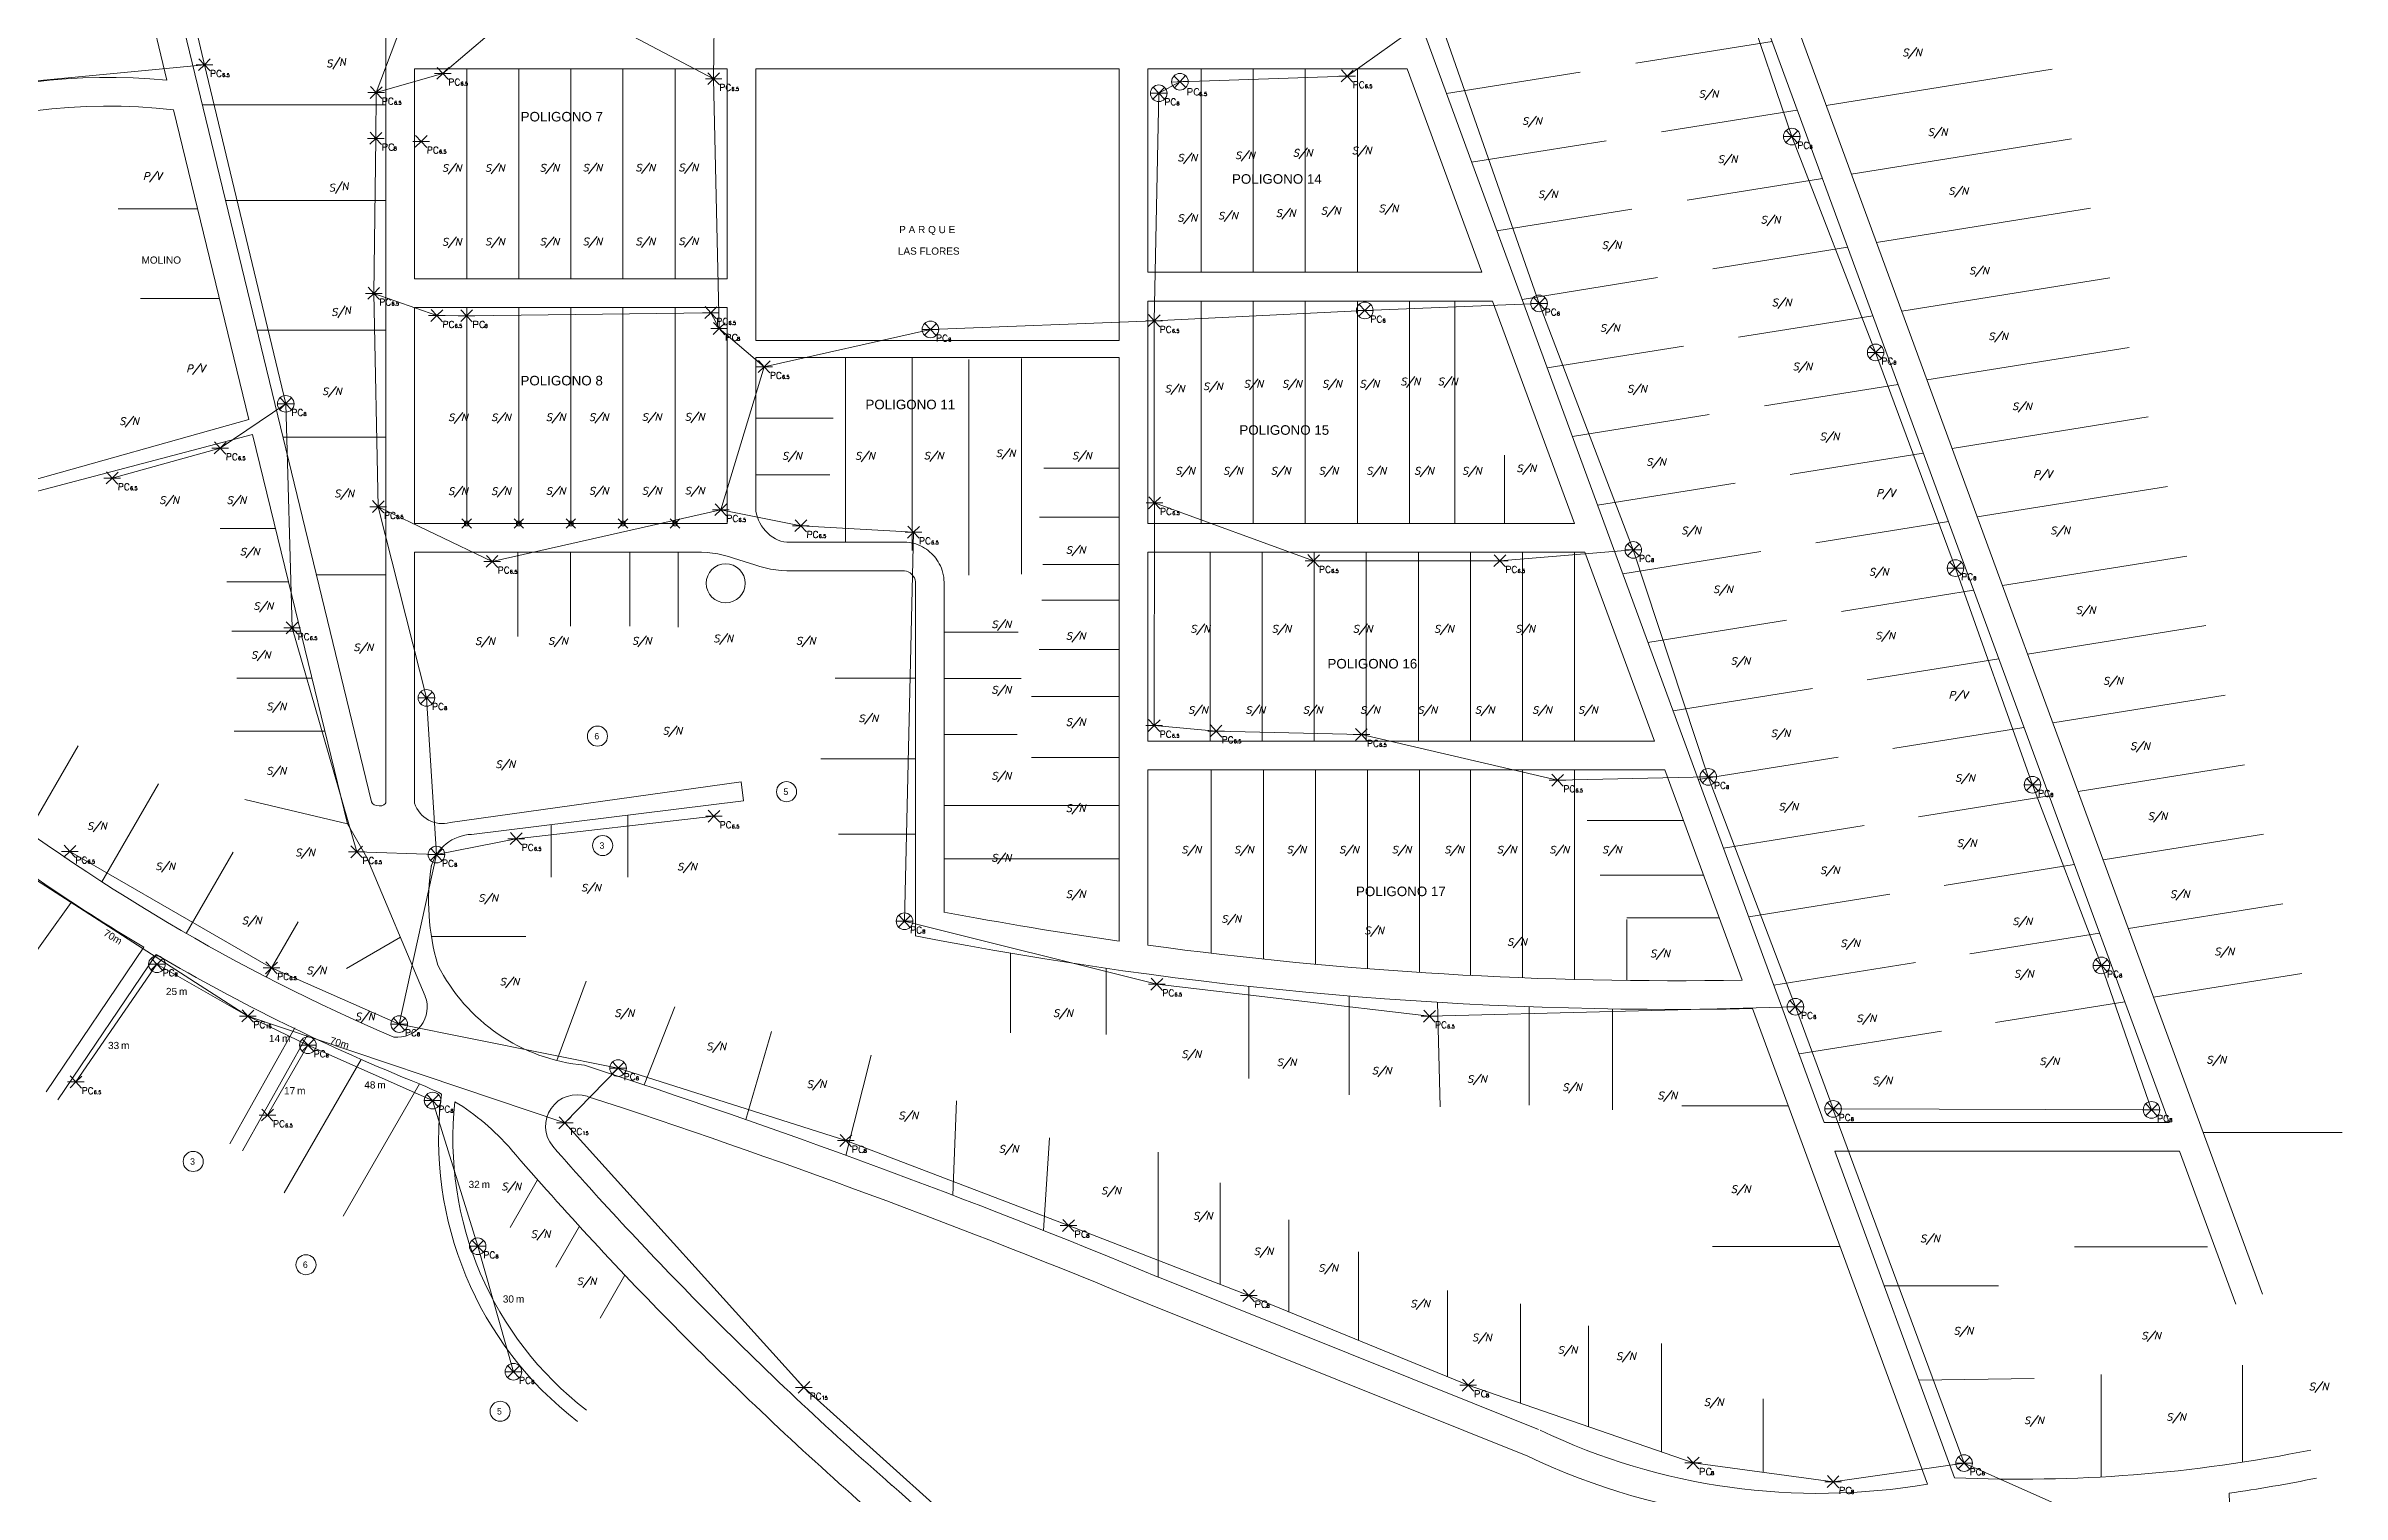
# Model space of a CAD drawing. Header units: metres. Extents: x 274894 to 280157, y 1481353 to 1490589.
# Drawn here: x 278322.7 to 278803.2, y 1489318.8 to 1489621.7 of the extents above; entities that cross this region are included whole.
import ezdxf
from ezdxf.enums import TextEntityAlignment as Align

# ---------------------------------------------------------------- set-up
doc = ezdxf.new("R2010")
doc.units = ezdxf.units.M
doc.header["$PDMODE"] = 35
doc.header["$PDSIZE"] = 1
for name, color, linetype, lineweight in [('_ADDRESSDIBUJO', 7, 'Continuous', 0), ('_HOUSECOUNT', 7, 'Continuous', 0), ('_LOTLINE', 4, 'Continuous', 0), ('_POLEPED', 7, 'Continuous', 0), ('_STRAND', 3, 'Continuous', 0), ('_STRANDDISTANCE', 3, 'Continuous', 0), ('_STREET', 5, 'Continuous', 0)]:
    doc.layers.add(name, color=color, linetype=linetype, lineweight=lineweight)
doc.styles.add('Address', font='ITALICS.shx', dxfattribs={"height": 1.5})
doc.styles.add('ROMANS', font='romans.shx', dxfattribs={"height": 0.2})
doc.styles.get("Standard").update_dxf_attribs({"font": 'arial.ttf'})
doc.styles.add('StrandDistance0', font='ENGINEERING.shx', dxfattribs={"height": 1.5})
doc.styles.add('Style-ENGINEERING', font='ENGINEERING.shx')

# ---------------------------------------------------------------- blocks, each defined once
blk = doc.blocks.new('PC6.5')
at = {"layer": '_POLEPED', "color": 1}
for p, q in [((-1.74, 0), (0, 0)), ((-1.24, -1.22), (0, 0)), ((-1.19, 1.27), (0, 0)), ((0, 0), (1.24, 1.22)), ((0, 0), (1.74, 0)), ((0, 0), (1.19, -1.27))]:
    blk.add_line(p, q, dxfattribs=at)
at = {"layer": '_POLEPED', "linetype": 'Continuous', "attachment_point": 7, "rotation": 359.6478, "line_spacing_factor": 0.72, "style": 'StrandDistance0'}
for s, insert, char_height in [('\\Fromans;PC', (1.18, -2.51), 1.3914), ('\\Fromans;6.5', (3.72, -2.51), 0.7317)]:
    blk.add_mtext(s, dxfattribs=dict(at, insert=insert, char_height=char_height))
blk = doc.blocks.new('PC8_N')
at = {"layer": '_POLEPED', "color": 1}
for p, q in [((-1.24, -1.22), (1.24, 1.22)), ((-1.19, 1.27), (1.19, -1.27)), ((-1.74, 0), (1.74, 0))]:
    blk.add_line(p, q, dxfattribs=at)
blk.add_circle((0, 0), 1.74, dxfattribs=at)
at = {"layer": '_POLEPED', "linetype": 'Continuous', "style": 'ROMANS'}
for s, height, p in [('PC', 1.391, (1.18, -2.51)), ('8', 0.732, (3.72, -2.51))]:
    blk.add_text(s, height=height, rotation=359.6478, dxfattribs=at).set_placement(p)
blk = doc.blocks.new('PC15_E')
at = {"layer": '_POLEPED', "color": 1}
for p, q in [((-1.74, 0), (0, 0)), ((-1.19, 1.27), (0, 0)), ((0, 0), (1.24, 1.22)), ((0, 0), (1.74, 0)), ((-1.24, -1.22), (0, 0)), ((0, 0), (1.19, -1.27))]:
    blk.add_line(p, q, dxfattribs=at)
at = {"layer": '_POLEPED', "linetype": 'Continuous', "style": 'ROMANS'}
for s, height, p in [('PC', 1.391, (1.18, -2.51)), ('15', 0.732, (3.72, -2.51))]:
    blk.add_text(s, height=height, rotation=359.6478, dxfattribs=at).set_placement(p)
blk = doc.blocks.new('*U33')
at = {"layer": '_POLEPED', "linetype": 'Continuous'}
blk.add_line((206328.6, 1519837.21), (206328.59, 1519835.82), dxfattribs=at)
at = {"layer": '_POLEPED', "linetype": 'Continuous', "flags": 128}
blk.add_lwpolyline([(206328.6, 1519837.21), (206329.19, 1519837.21), (206329.39, 1519837.14), (206329.46, 1519837.07), (206329.52, 1519836.94), (206329.52, 1519836.74), (206329.46, 1519836.61), (206329.39, 1519836.54), (206329.19, 1519836.48), (206328.59, 1519836.48)], dxfattribs=at)
blk = doc.blocks.new('PC8_E')
at = {"layer": '_POLEPED', "color": 1}
for p, q in [((-1.74, 0), (0, 0)), ((-1.24, -1.22), (0, 0)), ((-1.19, 1.27), (0, 0)), ((0, 0), (1.24, 1.22)), ((0, 0), (1.74, 0)), ((0, 0), (1.19, -1.27))]:
    blk.add_line(p, q, dxfattribs=at)
at = {"layer": '_POLEPED', "linetype": 'Continuous', "flags": 128}
for points in [[(3.77, -1.47), (3.71, -1.34), (3.57, -1.2), (3.44, -1.13), (3.18, -1.13), (3.04, -1.2), (2.91, -1.33), (2.84, -1.46), (2.78, -1.66), (2.77, -1.99), (2.84, -2.19), (2.9, -2.32), (3.04, -2.46), (3.17, -2.52), (3.43, -2.53), (3.57, -2.46), (3.7, -2.33), (3.77, -2.2)], [(4, -1.78), (3.9, -1.81), (3.86, -1.88), (3.86, -1.95), (3.9, -2.02), (3.97, -2.06), (4.11, -2.09), (4.21, -2.13), (4.28, -2.2), (4.31, -2.27), (4.31, -2.37), (4.28, -2.44), (4.24, -2.48), (4.14, -2.51), (4, -2.51), (3.89, -2.47), (3.86, -2.44), (3.82, -2.37), (3.83, -2.26), (3.86, -2.19), (3.93, -2.13), (4.04, -2.09), (4.18, -2.06), (4.25, -2.02), (4.28, -1.95), (4.28, -1.88), (4.25, -1.81), (4.14, -1.78), (4, -1.78)]]:
    blk.add_lwpolyline(points, dxfattribs=at)
at = {"layer": '_POLEPED', "linetype": 'Continuous'}
blk.add_blockref('*U33', (-206327.14, -1519838.33), dxfattribs=at)
blk = doc.blocks.new('PC6.5N')
at = {"layer": '_POLEPED', "color": 1, "linetype": 'Continuous', "lineweight": 0}
for p, q in [((-1.67, -0.09), (1.8, 0.11)), ((-1.2, 1.21), (1.32, -1.19)), ((1.24, 1.29), (-1.11, -1.28))]:
    blk.add_line(p, q, dxfattribs=at)
at = {"layer": '_POLEPED', "color": 254, "linetype": 'Continuous', "lineweight": 0}
blk.add_line((1.72, -1.45), (1.72, -2.84), dxfattribs=at)
at = {"layer": '_POLEPED', "color": 254, "linetype": 'Continuous', "lineweight": 0, "flags": 128}
for points in [[(1.72, -1.45), (2.32, -1.45), (2.52, -1.52), (2.58, -1.58), (2.65, -1.71), (2.65, -1.91), (2.58, -2.05), (2.52, -2.11), (2.32, -2.18), (1.72, -2.18)], [(4.04, -1.78), (3.97, -1.65), (3.84, -1.52), (3.71, -1.45), (3.45, -1.45), (3.31, -1.52), (3.18, -1.65), (3.11, -1.78), (3.05, -1.98), (3.05, -2.31), (3.11, -2.51), (3.18, -2.64), (3.31, -2.77), (3.45, -2.84), (3.71, -2.84), (3.84, -2.77), (3.97, -2.64), (4.04, -2.51)], [(4.59, -2.29), (4.55, -2.22), (4.45, -2.19), (4.38, -2.19), (4.28, -2.22), (4.21, -2.33), (4.17, -2.5), (4.17, -2.68), (4.21, -2.82), (4.28, -2.88), (4.38, -2.92), (4.41, -2.92), (4.52, -2.88), (4.59, -2.82), (4.62, -2.71), (4.62, -2.68), (4.59, -2.57), (4.52, -2.5), (4.41, -2.47), (4.38, -2.47), (4.28, -2.5), (4.21, -2.57), (4.17, -2.68)], [(4.9, -2.85), (4.87, -2.88), (4.9, -2.92), (4.94, -2.88), (4.9, -2.85)], [(5.6, -2.19), (5.25, -2.19), (5.21, -2.5), (5.25, -2.47), (5.35, -2.43), (5.46, -2.43), (5.56, -2.47), (5.63, -2.54), (5.67, -2.64), (5.67, -2.71), (5.63, -2.82), (5.56, -2.88), (5.46, -2.92), (5.35, -2.92), (5.25, -2.88), (5.21, -2.85), (5.18, -2.78)]]:
    blk.add_lwpolyline(points, dxfattribs=at)
at = {"layer": '_POLEPED', "color": 1, "linetype": 'Continuous', "lineweight": 0}
blk.add_circle((0.06, 0.01), 1.74, dxfattribs=at)
blk = doc.blocks.new('SN')
at = {"layer": '_ADDRESSDIBUJO', "color": 7, "linetype": 'Continuous', "lineweight": 0, "style": 'Address'}
blk.add_text('S/N', height=1.5, dxfattribs=at).set_placement((2, 0), align=Align.CENTER)
blk = doc.blocks.new('PV')
at = {"layer": '_ADDRESSDIBUJO', "color": 7, "linetype": 'Continuous', "lineweight": 0, "style": 'Address'}
blk.add_text('P/V', height=1.5, dxfattribs=at).set_placement((2.09, 0.23), align=Align.CENTER)
blk = doc.blocks.new('LONGITUD_RED')
at = {"layer": '_STRAND'}
blk.add_text('m', height=1.5, dxfattribs=at).set_placement((1.57, 0))
at = {"layer": '_STRAND', "flags": 4}
blk.add_attdef('?', text='', height=1.5, dxfattribs=at).set_placement((1.17, 0), align=Align.RIGHT)
blk = doc.blocks.new('HCRES_5')
at = {"layer": '_HOUSECOUNT', "color": 1, "linetype": 'Continuous', "lineweight": 0}
blk.add_circle((0.14, 0), 2.1, dxfattribs=at)
at = {"layer": '_HOUSECOUNT', "color": 7, "linetype": 'Continuous', "lineweight": 0, "style": 'Style-ENGINEERING'}
blk.add_text('5', height=1.35, dxfattribs=at).set_placement((0, 0), align=Align.MIDDLE_CENTER)
blk = doc.blocks.new('HCRES_6')
at = {"layer": '_HOUSECOUNT', "color": 1, "linetype": 'Continuous', "lineweight": 0}
blk.add_circle((0.14, 0), 2.1, dxfattribs=at)
at = {"layer": '_HOUSECOUNT', "color": 7, "linetype": 'Continuous', "lineweight": 0, "style": 'Style-ENGINEERING'}
blk.add_text('6', height=1.35, dxfattribs=at).set_placement((0, 0), align=Align.MIDDLE_CENTER)
blk = doc.blocks.new('HCRES_3')
at = {"layer": '_HOUSECOUNT', "color": 1, "linetype": 'Continuous', "lineweight": 0}
blk.add_circle((0.14, 0), 2.1, dxfattribs=at)
at = {"layer": '_HOUSECOUNT', "color": 7, "linetype": 'Continuous', "lineweight": 0, "style": 'Style-ENGINEERING'}
blk.add_text('3', height=1.35, dxfattribs=at).set_placement((0, 0), align=Align.MIDDLE_CENTER)

msp = doc.modelspace()

# ---------------------------------------------------------------- linework, layer by layer
at = {"layer": '_LOTLINE'}
for p, q in [((278353.32, 1489618.17), (278316.58, 1489770.72)), ((278393.88, 1489764.28), (278393.88, 1489463.36)), ((278348.02, 1489614.56), (278319.84, 1489731.54)), ((278766.99, 1489396.56), (278676.79, 1489642.09)), ((278786.57, 1489360.65), (278682.83, 1489643.06)), ((278694.84, 1489396.56), (278608.65, 1489631.19)), ((278655.42, 1489618.11), (278683.93, 1489622.68)), ((278390.86, 1489463.61), (278353.32, 1489618.17)), ((278399.88, 1489616.92), (278465.27, 1489616.92)), ((278399.88, 1489616.92), (278399.88, 1489573)), ((278410.78, 1489573), (278410.78, 1489616.92)), ((278421.68, 1489573), (278421.68, 1489616.92)), ((278432.57, 1489573), (278432.57, 1489616.92)), ((278443.47, 1489573), (278443.47, 1489616.92)), ((278454.37, 1489573), (278454.37, 1489616.92)), ((278465.27, 1489573), (278465.27, 1489616.92)), ((278471.27, 1489560.09), (278471.27, 1489616.92)), ((278471.27, 1489616.92), (278547.28, 1489616.92)), ((278547.28, 1489560.09), (278547.28, 1489616.92)), ((278553.28, 1489616.92), (278607.6, 1489616.92)), ((278553.28, 1489574.44), (278553.28, 1489616.92)), ((278564.46, 1489574.44), (278564.46, 1489616.92)), ((278575.35, 1489574.44), (278575.35, 1489616.92)), ((278586.25, 1489574.44), (278586.25, 1489616.92)), ((278597.15, 1489574.44), (278597.15, 1489616.92)), ((278623.22, 1489574.44), (278607.6, 1489616.92)), ((278615.78, 1489611.77), (278643.78, 1489616.25)), ((278695.23, 1489609.29), (278742.53, 1489616.86)), ((278365.2, 1489543.61), (278349.43, 1489608.37)), ((278393.88, 1489609.45), (278355.44, 1489609.45)), ((278660.8, 1489603.78), (278689.2, 1489608.33)), ((278621.05, 1489597.42), (278649.18, 1489601.92)), ((278700.5, 1489594.95), (278746.55, 1489602.32)), ((278666.18, 1489589.45), (278694.47, 1489593.98)), ((278354.47, 1489587.69), (278337.83, 1489587.69)), ((278393.88, 1489589.44), (278360.3, 1489589.44)), ((278626.33, 1489583.07), (278654.58, 1489587.6)), ((278705.78, 1489580.6), (278750.58, 1489587.77)), ((278671.55, 1489575.12), (278699.74, 1489579.63)), ((278399.88, 1489573), (278465.27, 1489573)), ((278553.28, 1489574.44), (278623.22, 1489574.44)), ((278631.6, 1489568.73), (278659.98, 1489573.27)), ((278711.05, 1489566.25), (278754.6, 1489573.22)), ((278359.04, 1489568.92), (278342.53, 1489568.92)), ((278399.88, 1489567), (278465.27, 1489567)), ((278399.88, 1489567), (278399.88, 1489521.84)), ((278410.78, 1489521.84), (278410.78, 1489567)), ((278421.68, 1489521.84), (278421.68, 1489567)), ((278432.57, 1489521.84), (278432.57, 1489567)), ((278443.47, 1489521.84), (278443.47, 1489567)), ((278454.37, 1489521.84), (278454.37, 1489567)), ((278465.27, 1489521.84), (278465.27, 1489567)), ((278553.28, 1489568.36), (278625.45, 1489568.36)), ((278553.28, 1489521.84), (278553.28, 1489568.36)), ((278564.46, 1489521.84), (278564.46, 1489568.36)), ((278575.35, 1489521.84), (278575.35, 1489568.36)), ((278586.25, 1489521.84), (278586.25, 1489568.36)), ((278597.15, 1489521.84), (278597.15, 1489568.36)), ((278608.04, 1489521.84), (278608.04, 1489568.36)), ((278617.51, 1489521.84), (278617.51, 1489568.36)), ((278642.56, 1489521.84), (278625.45, 1489568.36)), ((278393.88, 1489562.26), (278366.9, 1489562.26)), ((278676.93, 1489560.79), (278705.01, 1489565.29)), ((278471.27, 1489560.09), (278547.28, 1489560.09)), ((278636.87, 1489554.38), (278665.37, 1489558.94)), ((278716.32, 1489551.9), (278758.62, 1489558.67)), ((278471.27, 1489525.03), (278471.27, 1489556.54)), ((278471.27, 1489556.54), (278547.28, 1489556.54)), ((278490.05, 1489517.96), (278490.05, 1489556.54)), ((278503.96, 1489516.21), (278503.96, 1489556.54)), ((278515.84, 1489511.02), (278515.84, 1489556.18)), ((278526.84, 1489511.23), (278526.84, 1489556.39)), ((278547.28, 1489434.49), (278547.28, 1489556.54)), ((278682.31, 1489546.46), (278710.28, 1489550.94)), ((278365.2, 1489543.61), (278317.54, 1489530.22)), ((278471.27, 1489543.9), (278487.49, 1489543.9)), ((278642.14, 1489540.03), (278670.77, 1489544.62)), ((278721.59, 1489537.56), (278762.64, 1489544.13)), ((278317.54, 1489527.69), (278365.96, 1489540.49)), ((278373.48, 1489509.62), (278365.96, 1489540.49)), ((278393.88, 1489539.9), (278372.33, 1489539.9)), ((278547.28, 1489533.43), (278531.54, 1489533.43)), ((278627.92, 1489521.84), (278627.92, 1489536.12)), ((278687.69, 1489532.13), (278715.55, 1489536.59)), ((278471.27, 1489532.02), (278486.76, 1489532.02)), ((278647.41, 1489525.69), (278676.17, 1489530.29)), ((278726.86, 1489523.21), (278766.66, 1489529.58)), ((278370.75, 1489520.82), (278359.21, 1489520.82)), ((278399.88, 1489521.84), (278465.27, 1489521.84)), ((278547.28, 1489523.14), (278530.65, 1489523.14)), ((278553.28, 1489521.84), (278642.56, 1489521.84)), ((278693.06, 1489517.8), (278720.82, 1489522.24)), ((278399.88, 1489515.84), (278459.93, 1489515.84)), ((278399.88, 1489515.84), (278399.88, 1489463.36)), ((278400.67, 1489515.84), (278459.93, 1489515.84)), ((278421.48, 1489515.84), (278421.48, 1489498.21)), ((278432.47, 1489515.84), (278432.47, 1489500.37)), ((278444.9, 1489515.84), (278444.9, 1489500.37)), ((278454.99, 1489515.84), (278454.99, 1489500.19)), ((278477.73, 1489517.96), (278502.36, 1489517.96)), ((278553.28, 1489515.84), (278644.76, 1489515.84)), ((278553.28, 1489476.3), (278553.28, 1489515.84)), ((278566.33, 1489476.3), (278566.33, 1489515.84)), ((278577.22, 1489476.3), (278577.22, 1489515.84)), ((278588.12, 1489476.3), (278588.12, 1489515.84)), ((278599.02, 1489476.3), (278599.02, 1489515.84)), ((278609.91, 1489476.3), (278609.91, 1489515.84)), ((278609.91, 1489476.3), (278609.91, 1489515.84)), ((278620.81, 1489476.3), (278620.81, 1489515.84)), ((278631.71, 1489476.3), (278631.71, 1489515.84)), ((278642.6, 1489476.3), (278642.6, 1489515.84)), ((278659.3, 1489476.3), (278644.76, 1489515.84)), ((278652.68, 1489511.34), (278681.57, 1489515.96)), ((278732.13, 1489508.86), (278770.68, 1489515.03)), ((278373.48, 1489509.62), (278360.6, 1489509.62)), ((278385.8, 1489459.04), (278373.48, 1489509.62)), ((278393.88, 1489511.14), (278379.32, 1489511.14)), ((278477.73, 1489511.96), (278502.36, 1489511.96)), ((278504.65, 1489435.63), (278504.65, 1489509.64)), ((278510.65, 1489440.58), (278510.65, 1489509.64)), ((278547.28, 1489513.3), (278531.32, 1489513.3)), ((278547.28, 1489505.82), (278531.1, 1489505.82)), ((278698.44, 1489503.47), (278726.09, 1489507.9)), ((278657.95, 1489496.99), (278686.97, 1489501.63)), ((278737.4, 1489494.51), (278774.7, 1489500.49)), ((278375.98, 1489499.34), (278361.63, 1489499.34)), ((278510.65, 1489499.11), (278526.15, 1489499.11)), ((278547.28, 1489495.51), (278530.56, 1489495.51)), ((278703.82, 1489489.14), (278731.36, 1489493.55)), ((278378.38, 1489489.49), (278362.68, 1489489.49)), ((278504.65, 1489489.5), (278487.84, 1489489.5)), ((278510.65, 1489489.46), (278526.78, 1489489.46)), ((278547.28, 1489485.69), (278528.97, 1489485.69)), ((278663.22, 1489482.64), (278692.37, 1489487.31)), ((278742.67, 1489480.17), (278778.73, 1489485.94)), ((278381.08, 1489478.43), (278362.1, 1489478.43)), ((278510.65, 1489477.72), (278525.94, 1489477.72)), ((278553.28, 1489476.3), (278659.3, 1489476.3)), ((278709.19, 1489474.81), (278736.63, 1489479.2)), ((278319.09, 1489457.33), (278329.48, 1489475.34)), ((278504.65, 1489472.64), (278484.91, 1489472.64)), ((278528.97, 1489472.9), (278547.28, 1489472.9)), ((278668.49, 1489468.3), (278697.76, 1489472.98)), ((278747.94, 1489465.82), (278782.75, 1489471.39)), ((278334.44, 1489446.89), (278346.28, 1489467.4)), ((278468.23, 1489467.8), (278407.31, 1489459.28)), ((278468.71, 1489463.83), (278468.23, 1489467.8)), ((278553.28, 1489470.3), (278661.5, 1489470.3)), ((278553.28, 1489433.65), (278553.28, 1489470.3)), ((278566.57, 1489431.96), (278566.57, 1489470.3)), ((278577.47, 1489430.73), (278577.47, 1489470.3)), ((278588.37, 1489429.66), (278588.37, 1489470.3)), ((278599.26, 1489428.73), (278599.26, 1489470.3)), ((278610.16, 1489427.94), (278610.16, 1489470.3)), ((278620.81, 1489427.32), (278620.81, 1489470.3)), ((278631.71, 1489426.83), (278631.71, 1489470.3)), ((278642.6, 1489426.48), (278642.6, 1489470.3)), ((278677.67, 1489426.33), (278661.5, 1489470.3)), ((278385.8, 1489459.04), (278364.36, 1489464.13)), ((278411.81, 1489456.83), (278468.71, 1489463.83)), ((278547.28, 1489462.83), (278510.65, 1489462.83)), ((278714.57, 1489460.48), (278741.9, 1489464.85)), ((278389.86, 1489452), (278385.8, 1489459.04)), ((278407.31, 1489459.28), (278407.31, 1489459.28)), ((278428.44, 1489458.87), (278428.44, 1489447.84)), ((278444.48, 1489460.85), (278444.48, 1489447.84)), ((278504.65, 1489456.89), (278488.59, 1489456.89)), ((278665.4, 1489459.72), (278645.22, 1489459.72)), ((278673.76, 1489453.95), (278703.16, 1489458.65)), ((278753.21, 1489451.47), (278786.77, 1489456.84)), ((278352.08, 1489436.12), (278361.89, 1489453.12)), ((278402.08, 1489422.95), (278389.86, 1489452)), ((278547.28, 1489451.71), (278510.65, 1489451.71)), ((278669.59, 1489448.32), (278647.92, 1489448.32)), ((278719.95, 1489446.15), (278747.17, 1489450.51)), ((278327.99, 1489442.57), (278311.29, 1489419.28)), ((278679.03, 1489439.6), (278708.56, 1489444.33)), ((278758.48, 1489437.13), (278790.79, 1489442.3)), ((278368.83, 1489426.98), (278375.48, 1489438.5)), ((278672.86, 1489439.4), (278653.5, 1489439.4)), ((278653.5, 1489426.27), (278653.5, 1489439.03)), ((278343.22, 1489433.2), (278322.77, 1489402.98)), ((278396.89, 1489435.3), (278385.6, 1489428.78)), ((278403.38, 1489435.43), (278423.13, 1489435.43)), ((278725.32, 1489431.82), (278752.44, 1489436.16)), ((278345.8, 1489431.67), (278325.25, 1489401.3)), ((278524.59, 1489431.97), (278524.59, 1489415.3)), ((278544.61, 1489428.81), (278544.61, 1489414.99)), ((278684.3, 1489425.25), (278713.96, 1489430)), ((278763.75, 1489422.78), (278794.81, 1489427.75)), ((278429.64, 1489409.51), (278435.76, 1489426.11)), ((278574.45, 1489425.02), (278574.45, 1489405.75)), ((278595.43, 1489423.02), (278595.43, 1489402.33)), ((278447.94, 1489404.41), (278454.33, 1489420.76)), ((278613.89, 1489421.7), (278614.46, 1489399.85)), ((278633.13, 1489420.77), (278633.13, 1489400.16)), ((278650.53, 1489420.31), (278650.53, 1489399.18)), ((278716.42, 1489320.93), (278679.86, 1489420.37)), ((278730.7, 1489417.49), (278757.71, 1489421.81)), ((278374.81, 1489416.37), (278361.24, 1489392.11)), ((278377.43, 1489414.9), (278363.86, 1489390.65)), ((278469.18, 1489397.16), (278474.52, 1489415.57)), ((278689.57, 1489410.91), (278719.36, 1489415.67)), ((278388.71, 1489409.75), (278372.61, 1489381.86)), ((278490.14, 1489389.68), (278495.44, 1489410.63)), ((278400.92, 1489404.62), (278384.95, 1489376.95)), ((278512.5, 1489381.34), (278513.27, 1489401.06)), ((278687.34, 1489400.03), (278665.05, 1489400.03)), ((278694.84, 1489396.56), (278766.99, 1489396.56)), ((278774.14, 1489394.49), (278803.2, 1489394.49)), ((278531.46, 1489373.96), (278532.75, 1489393.32)), ((278555.47, 1489364.22), (278555.47, 1489390.38)), ((278697.05, 1489390.56), (278769.19, 1489390.56)), ((278722.13, 1489322.26), (278697.05, 1489390.56)), ((278780.94, 1489358.58), (278769.19, 1489390.56)), ((278425.62, 1489384.57), (278419.85, 1489374.59)), ((278568.44, 1489362.67), (278568.44, 1489383.95)), ((278434.37, 1489374.84), (278429.45, 1489366.33)), ((278582.83, 1489356.91), (278582.83, 1489376.21)), ((278698.14, 1489370.65), (278671.47, 1489370.65)), ((278775.07, 1489370.52), (278747.2, 1489370.52)), ((278597.37, 1489350.97), (278597.37, 1489369.53)), ((278443.89, 1489364.63), (278438.7, 1489355.64)), ((278555.4, 1489364.25), (278635.06, 1489332.34)), ((278616, 1489343.37), (278616, 1489361.44)), ((278707.4, 1489362.38), (278731.32, 1489362.38)), ((278553.17, 1489358.68), (278632.83, 1489326.77)), ((278631.3, 1489337.81), (278631.3, 1489358.6)), ((278645.54, 1489332.9), (278645.54, 1489354.06)), ((278660.82, 1489327.63), (278660.82, 1489350.34)), ((278714.65, 1489342.63), (278738.8, 1489342.98)), ((278752.79, 1489322.41), (278752.79, 1489343.87)), ((278782.36, 1489325.5), (278782.36, 1489345.77)), ((278682.04, 1489323.39), (278682.04, 1489338.76)), ((278781.76, 1489256.13), (278779.55, 1489319.02))]:
    msp.add_line(p, q, dxfattribs=at)
msp.add_circle((278464.97, 1489509.34), 4.09, dxfattribs=at)
for centre, radius, start, end in [((278335.67, 1489488.64), 126.52, 84.4004, 134.9487), ((278335.67, 1489488.64), 120.52, 83.4454, 138.5004), ((278554.46, 1489787.11), 405.16, 231.8713, 246.9047), ((278554.46, 1489787.11), 412.16, 231.8713, 239.1685), ((278405.72, 1489465.19), 6.12, 197.442, 285.0235), ((278412.15, 1489447.71), 9.12, 92.1282, 164.5199), ((278449.41, 1489442.78), 46.61, 170.6369, 196.5727), ((278663.43, 1490245.55), 819.34, 259.25298, 261.85031), ((278663.43, 1490245.55), 825.34, 258.90788, 271.14051), ((278663.43, 1490245.55), 819.34, 262.27395, 270.9956), ((278554.46, 1489787.11), 412.16, 239.5849, 248.1287), ((278438.97, 1489446.67), 38.3, 206.6488, 264.6543), ((278396.26, 1489420.64), 6.26, 263.3332, 21.5987), ((277942.81, 1487888.9), 1597.47, 67.44807, 72.03963), ((278382.42, 1489358.53), 49.66, 62.3226, 68.1287), ((278479.43, 1489393.1), 74.54, 172.7495, 232.4322), ((278479.43, 1489393.1), 71.54, 173.7387, 232.4322), ((278382.42, 1489358.53), 49.66, 40.8529, 58.5677), ((278433.89, 1489395.76), 6.61, 71.6013, 219.1741), ((277942.81, 1487888.9), 1591.47, 67.44807, 71.94773), ((279001.18, 1489893.62), 768.38, 220.85294, 224.72423), ((279001.18, 1489893.62), 761.38, 221.2529, 224.72423), ((279001.18, 1489893.62), 761.38, 224.72423, 228.80966), ((279001.18, 1489893.62), 768.38, 224.72423, 228.80966), ((278693.62, 1489453.9), 134.92, 244.4464, 279.7326), ((278693.62, 1489453.9), 140.92, 244.4464, 282.2516), ((278735.97, 1489626.9), 304.95, 267.399, 281.4743), ((278735.97, 1489626.9), 310.95, 278.0568, 281.4743), ((277868.54, 1488599.38), 958.49, 45.20012, 48.80966)]:
    msp.add_arc(centre, radius, start, end, dxfattribs=at)
for points in [[(278471.27, 1489525.03), (278471.27, 1489521.83), (278474.54, 1489517.96), (278477.73, 1489517.96)], [(278459.93, 1489515.84), (278466, 1489515.84), (278471.66, 1489511.96), (278477.73, 1489511.96)], [(278504.65, 1489509.64), (278504.65, 1489510.73), (278503.44, 1489511.96), (278502.36, 1489511.96)], [(278390.86, 1489463.61), (278391.1, 1489462.63), (278393.88, 1489462.34), (278393.88, 1489463.72)]]:
    msp.add_open_spline(points, degree=3, dxfattribs=at)
msp.add_open_spline([(278510.65, 1489509.64), (278510.65, 1489510.09), (278510.61, 1489510.52), (278510.41, 1489511.7), (278510.17, 1489512.38), (278509.61, 1489513.58), (278509.28, 1489514.11), (278508.54, 1489515.06), (278508.14, 1489515.49), (278507.24, 1489516.28), (278506.74, 1489516.64), (278505.6, 1489517.27), (278504.95, 1489517.54), (278503.65, 1489517.87), (278503.03, 1489517.96), (278502.36, 1489517.96)], degree=3, knots=[0, 0, 0, 0, 0.264805, 0.264805, 0.785382, 0.785382, 1.305959, 1.305959, 1.826536, 1.826536, 2.347113, 2.347113, 2.867691, 2.867691, 3.25555, 3.25555, 3.25555, 3.25555], dxfattribs=at)
for p in [(278410.78, 1489521.84), (278421.68, 1489521.84), (278432.57, 1489521.84), (278443.47, 1489521.84), (278454.37, 1489521.84)]:
    msp.add_point(p, dxfattribs=at)
at = {"layer": '_STRAND'}
for p, q in [((278462.45, 1489614.87), (278463.04, 1489665.25)), ((278355.88, 1489617.79), (278347.93, 1489652.28)), ((278688.05, 1489602.77), (278672.18, 1489649.69)), ((278391.83, 1489611.98), (278401.88, 1489638.7)), ((278442.97, 1489625.09), (278462.45, 1489614.87)), ((278595, 1489615.44), (278613.87, 1489628.77)), ((278635.17, 1489567.88), (278613.87, 1489628.77)), ((278405.76, 1489615.99), (278415.97, 1489624.61)), ((278296.11, 1489612.13), (278355.88, 1489617.79)), ((278372.9, 1489546.88), (278355.88, 1489617.79)), ((278391.83, 1489611.98), (278405.76, 1489615.99)), ((278560.02, 1489614.26), (278595, 1489615.44)), ((278391.74, 1489602.41), (278391.83, 1489611.98)), ((278463.6, 1489562.6), (278462.45, 1489614.87)), ((278554.62, 1489564.27), (278555.58, 1489611.84)), ((278555.58, 1489611.84), (278560.02, 1489614.26)), ((278391.31, 1489569.98), (278391.74, 1489602.41)), ((278705.6, 1489557.62), (278688.05, 1489602.77)), ((278392.27, 1489525.36), (278391.31, 1489569.98)), ((278391.31, 1489569.98), (278404.53, 1489565.32)), ((278635.17, 1489567.88), (278598.7, 1489566.41)), ((278654.89, 1489516.32), (278635.17, 1489567.88)), ((278404.53, 1489565.32), (278410.78, 1489565.26)), ((278410.78, 1489565.26), (278461.84, 1489565.94)), ((278461.84, 1489565.94), (278463.6, 1489562.6)), ((278473.03, 1489554.64), (278463.6, 1489562.6)), ((278473.03, 1489554.64), (278507.81, 1489562.44)), ((278507.81, 1489562.44), (278554.62, 1489564.27)), ((278598.7, 1489566.41), (278554.62, 1489564.27)), ((278554.62, 1489564.27), (278554.62, 1489526.24)), ((278722.31, 1489512.51), (278705.6, 1489557.62)), ((278463.94, 1489524.72), (278473.03, 1489554.64)), ((278372.9, 1489546.88), (278359.19, 1489537.63)), ((278374.22, 1489500), (278372.9, 1489546.88)), ((278359.19, 1489537.63), (278336.59, 1489531.35)), ((278416.08, 1489513.9), (278392.27, 1489525.36)), ((278392.27, 1489525.36), (278402.34, 1489485.37)), ((278416.08, 1489513.9), (278463.94, 1489524.72)), ((278463.94, 1489524.72), (278480.7, 1489521.36)), ((278554.62, 1489479.58), (278554.69, 1489526.16)), ((278554.69, 1489526.16), (278587.95, 1489514.06)), ((278480.7, 1489521.36), (278504.25, 1489520.02)), ((278504.25, 1489520.02), (278502.4, 1489438.64)), ((278626.95, 1489514.05), (278654.89, 1489516.32)), ((278670.58, 1489468.85), (278654.89, 1489516.32)), ((278587.95, 1489514.06), (278626.95, 1489514.05)), ((278738.42, 1489467.21), (278722.31, 1489512.51)), ((278387.75, 1489453.16), (278374.22, 1489500)), ((278402.34, 1489485.37), (278404.44, 1489452.59)), ((278567.57, 1489478.44), (278554.62, 1489479.58)), ((278597.98, 1489477.68), (278567.57, 1489478.44)), ((278639.05, 1489468.15), (278597.98, 1489477.68)), ((278670.58, 1489468.85), (278639.05, 1489468.15)), ((278688.82, 1489420.78), (278670.58, 1489468.85)), ((278752.84, 1489429.4), (278738.42, 1489467.21)), ((278305.98, 1489456.71), (278364.96, 1489418.82)), ((278421.12, 1489455.91), (278462.52, 1489460.62)), ((278327.71, 1489453.26), (278369.31, 1489429.24)), ((278404.44, 1489452.59), (278387.75, 1489453.16)), ((278396.66, 1489417.14), (278404.44, 1489452.59)), ((278404.44, 1489452.59), (278421.12, 1489455.91)), ((278502.4, 1489438.64), (278555.17, 1489425.47)), ((278329.01, 1489405.03), (278345.96, 1489429.66)), ((278345.96, 1489429.66), (278364.96, 1489418.82)), ((278369.93, 1489428.89), (278396.66, 1489417.14)), ((278763.32, 1489399.2), (278752.84, 1489429.4)), ((278555.17, 1489425.47), (278612.23, 1489418.79)), ((278364.96, 1489418.82), (278431.3, 1489396.48)), ((278377.56, 1489412.72), (278364.96, 1489418.82)), ((278612.23, 1489418.79), (278688.82, 1489420.78)), ((278688.82, 1489420.78), (278696.68, 1489399.41)), ((278396.66, 1489417.14), (278442.45, 1489407.95)), ((278369.08, 1489398.09), (278377.56, 1489412.73)), ((278377.56, 1489412.72), (278403.64, 1489401.15)), ((278431.3, 1489396.48), (278442.45, 1489407.95)), ((278442.45, 1489407.95), (278490.09, 1489392.77)), ((278403.64, 1489401.15), (278413.07, 1489370.67)), ((278724.1, 1489325.32), (278696.66, 1489399.43)), ((278696.68, 1489399.41), (278763.32, 1489399.2)), ((278431.3, 1489396.48), (278481.34, 1489341.13)), ((278490.09, 1489392.77), (278536.7, 1489375)), ((278536.7, 1489375), (278574.41, 1489360.35)), ((278413.07, 1489370.67), (278420.56, 1489344.42)), ((278574.41, 1489360.35), (278620.34, 1489341.6)), ((278620.34, 1489341.6), (278667.4, 1489325.35)), ((278481.34, 1489341.13), (278533.4, 1489294.33)), ((278667.4, 1489325.35), (278696.68, 1489321.43)), ((278696.68, 1489321.43), (278724.1, 1489325.32)), ((278724.1, 1489325.32), (278749.39, 1489314.1))]:
    msp.add_line(p, q, dxfattribs=at)

# ---------------------------------------------------------------- block references
at = {"layer": '_ADDRESSDIBUJO'}
for p in [(278342.9, 1489593.5), (278351.95, 1489553.27)]:
    msp.add_blockref('PV', p, dxfattribs=at)
at = {"layer": '_HOUSECOUNT'}
for name, p in [('HCRES_6', (278437.99, 1489477.37)), ('HCRES_5', (278477.56, 1489465.75)), ('HCRES_3', (278439.08, 1489454.49))]:
    msp.add_blockref(name, p, dxfattribs=at)
at = {"layer": '_LOTLINE'}
for name, p in [('SN', (278380.54, 1489548.74)), ('PC6.5', (278336.59, 1489531.35)), ('SN', (278383.12, 1489527.36)), ('SN', (278387.12, 1489495.18)), ('SN', (278492.79, 1489480.36)), ('SN', (278451.8, 1489477.72)), ('SN', (278416.82, 1489470.74)), ('PC6.5', (278387.75, 1489453.16)), ('PC8_N', (278404.44, 1489452.59)), ('SN', (278454.86, 1489449.31)), ('SN', (278413.25, 1489442.75)), ('SN', (278434.75, 1489444.94)), ('SN', (278417.7, 1489425.25)), ('SN', (278441.74, 1489418.69)), ('SN', (278533.52, 1489418.69)), ('SN', (278460.96, 1489411.71)), ('SN', (278481.94, 1489403.82)), ('SN', (278501.17, 1489397.26)), ('SN', (278522.15, 1489390.28)), ('SN', (278418.07, 1489382.42)), ('SN', (278543.56, 1489381.54)), ('SN', (278562.78, 1489376.29)), ('SN', (278424.2, 1489372.45)), ('SN', (278575.48, 1489368.85)), ('SN', (278589.02, 1489365.36)), ('SN', (278433.82, 1489362.57)), ('SN', (278608.25, 1489357.92)), ('SN', (278621.17, 1489350.84)), ('SN', (278639.1, 1489348.21)), ('SN', (278651.34, 1489346.92)), ('SN', (278669.69, 1489337.3))]:
    msp.add_blockref(name, p, dxfattribs=at)
at = {"layer": '_POLEPED'}
for name, p in [('PC6.5', (278462.45, 1489614.87)), ('PC6.5', (278595, 1489615.44)), ('PC6.5', (278391.83, 1489611.98)), ('PC8_N', (278555.58, 1489611.84)), ('PC6.5', (278391.31, 1489569.98)), ('PC6.5', (278461.84, 1489565.94)), ('PC8_N', (278598.7, 1489566.41)), ('PC8_N', (278635.17, 1489567.88)), ('PC6.5', (278554.62, 1489564.27)), ('PC6.5', (278473.03, 1489554.64)), ('PC8_N', (278372.9, 1489546.88)), ('PC6.5', (278359.19, 1489537.63)), ('PC6.5', (278392.27, 1489525.36)), ('PC6.5', (278463.94, 1489524.72)), ('PC6.5', (278554.69, 1489526.16)), ('PC6.5', (278480.7, 1489521.36)), ('PC6.5', (278504.25, 1489520.02)), ('PC6.5', (278416.08, 1489513.9)), ('PC6.5', (278587.95, 1489514.06)), ('PC6.5', (278626.95, 1489514.05)), ('PC8_N', (278654.89, 1489516.32)), ('PC6.5', (278374.22, 1489500)), ('PC8_N', (278402.34, 1489485.37)), ('PC6.5', (278554.62, 1489479.58)), ('PC6.5', (278567.57, 1489478.44)), ('PC6.5', (278597.98, 1489477.68)), ('PC6.5', (278639.05, 1489468.15)), ('PC8_N', (278670.58, 1489468.85)), ('PC6.5', (278462.52, 1489460.62)), ('PC6.5', (278421.12, 1489455.91)), ('PC6.5', (278327.71, 1489453.26)), ('PC8_N', (278502.39, 1489438.64)), ('PC8_N', (278345.95, 1489429.66)), ('PC6.5', (278369.93, 1489428.89)), ('PC6.5', (278555.17, 1489425.47)), ('PC15_E', (278364.96, 1489418.82)), ('PC8_N', (278396.66, 1489417.14)), ('PC6.5', (278612.23, 1489418.79)), ('PC8_N', (278688.82, 1489420.78)), ('PC8_N', (278377.56, 1489412.72)), ('PC6.5', (278329.01, 1489405.03)), ('PC6.5', (278369.08, 1489398.09)), ('PC8_N', (278403.64, 1489401.15)), ('PC15_E', (278431.3, 1489396.48)), ('PC8_E', (278490.09, 1489392.77)), ('PC8_E', (278536.7, 1489375)), ('PC8_N', (278413.07, 1489370.67)), ('PC8_E', (278574.41, 1489360.35)), ('PC8_N', (278420.56, 1489344.42)), ('PC15_E', (278481.34, 1489341.13)), ('PC8_E', (278620.34, 1489341.6)), ('PC8_N', (278724.09, 1489325.32)), ('PC8_E', (278667.4, 1489325.35)), ('PC8_E', (278696.68, 1489321.43))]:
    msp.add_blockref(name, p, dxfattribs=at)
at = {"layer": '_STRAND'}
for name, p in [('SN', (278711.21, 1489619.6)), ('PC6.5', (278355.88, 1489617.79)), ('PC6.5', (278405.76, 1489615.99)), ('PC6.5N', (278559.96, 1489614.25)), ('SN', (278668.6, 1489610.94)), ('SN', (278631.65, 1489605.28)), ('PC8_E', (278391.74, 1489602.41)), ('PC6.5', (278401.25, 1489601.76)), ('PC8_N', (278688.05, 1489602.77)), ('SN', (278716.53, 1489602.95)), ('SN', (278672.59, 1489597.29)), ('SN', (278634.98, 1489589.96)), ('SN', (278720.86, 1489590.63)), ('SN', (278681.58, 1489584.63)), ('SN', (278648.3, 1489579.3)), ('SN', (278725.19, 1489573.98)), ('SN', (278683.91, 1489567.32)), ('PC6.5', (278404.53, 1489565.32)), ('PC8_E', (278410.75, 1489565.29)), ('PC8_E', (278463.6, 1489562.6)), ('PC8_N', (278507.81, 1489562.44)), ('SN', (278647.96, 1489561.99)), ('PC8_N', (278705.6, 1489557.62)), ('SN', (278729.21, 1489560.26)), ('SN', (278688.26, 1489553.94)), ('SN', (278653.64, 1489549.27)), ('SN', (278338.11, 1489542.5)), ('SN', (278734.2, 1489545.61)), ('SN', (278693.92, 1489539.28)), ('SN', (278657.64, 1489533.95)), ('PV', (278705.6, 1489527.22)), ('PV', (278738.45, 1489531.18)), ('SN', (278346.5, 1489525.99)), ('SN', (278360.57, 1489525.99)), ('SN', (278664.96, 1489519.63)), ('SN', (278742.19, 1489519.63)), ('SN', (278363.35, 1489515.19)), ('PC8_N', (278722.31, 1489512.51)), ('SN', (278704.24, 1489510.97)), ('SN', (278366.18, 1489503.83)), ('SN', (278671.62, 1489507.31)), ('SN', (278747.51, 1489502.98)), ('SN', (278365.67, 1489493.6)), ('SN', (278705.57, 1489497.65)), ('SN', (278675.28, 1489492.32)), ('PV', (278720.76, 1489485)), ('SN', (278753.23, 1489488.19)), ('SN', (278368.9, 1489482.83)), ('SN', (278683.66, 1489477.2)), ('SN', (278758.89, 1489474.54)), ('SN', (278368.9, 1489469.37)), ('SN', (278722.27, 1489467.87)), ('PC8_N', (278738.42, 1489467.21)), ('SN', (278685.32, 1489461.88)), ('SN', (278762.55, 1489459.88)), ('SN', (278331.37, 1489457.82)), ('SN', (278374.94, 1489452.27)), ('SN', (278722.61, 1489454.22)), ('SN', (278345.67, 1489449.4)), ('SN', (278693.98, 1489448.56)), ('SN', (278767.21, 1489443.56)), ('SN', (278363.76, 1489438.04)), ('SN', (278734.26, 1489437.9)), ('SN', (278698.23, 1489433.27)), ('SN', (278776.53, 1489431.57)), ('SN', (278377.3, 1489427.59)), ('SN', (278734.59, 1489426.91)), ('PC8_N', (278752.84, 1489429.4)), ('SN', (278387.45, 1489417.97)), ('SN', (278701.63, 1489417.58)), ('PC8_N', (278442.45, 1489407.95)), ('SN', (278739.91, 1489408.59)), ('SN', (278774.87, 1489408.93)), ('SN', (278704.96, 1489404.6)), ('PC8_N', (278696.68, 1489399.41)), ('PC8_N', (278763.32, 1489399.2)), ('HCRES_3', (278353.41, 1489388.4)), ('SN', (278675.34, 1489381.86)), ('SN', (278714.95, 1489371.54)), ('HCRES_6', (278377, 1489366.81)), ('SN', (278721.94, 1489352.22)), ('SN', (278761.22, 1489351.22)), ('SN', (278796.28, 1489340.57)), ('HCRES_5', (278417.63, 1489336.15)), ('SN', (278736.7, 1489333.5)), ('SN', (278766.46, 1489334.2))]:
    msp.add_blockref(name, p, dxfattribs=at)
ref = msp.add_blockref('LONGITUD_RED', (278349, 1489423.21), dxfattribs=at)
ref.add_attrib('?', '25', dxfattribs={"height": 1.5}).set_placement((278350.17, 1489423.21), align=Align.RIGHT)
ref = msp.add_blockref('LONGITUD_RED', (278336.88, 1489411.92), dxfattribs=at)
ref.add_attrib('?', '33', dxfattribs={"height": 1.5}).set_placement((278338.05, 1489411.92), align=Align.RIGHT)
ref = msp.add_blockref('LONGITUD_RED', (278370.56, 1489413.39), dxfattribs=at)
ref.add_attrib('?', '14', dxfattribs={"height": 1.5}).set_placement((278371.73, 1489413.39), align=Align.RIGHT)
ref = msp.add_blockref('LONGITUD_RED', (278373.72, 1489402.45), dxfattribs=at)
ref.add_attrib('?', '17', dxfattribs={"height": 1.5}).set_placement((278374.88, 1489402.45), align=Align.RIGHT)
ref = msp.add_blockref('LONGITUD_RED', (278390.5, 1489403.67), dxfattribs=at)
ref.add_attrib('?', '48', dxfattribs={"height": 1.5}).set_placement((278391.67, 1489403.67), align=Align.RIGHT)
ref = msp.add_blockref('LONGITUD_RED', (278412.33, 1489382.85), dxfattribs=at)
ref.add_attrib('?', '32', dxfattribs={"height": 1.5}).set_placement((278413.5, 1489382.85), align=Align.RIGHT)
ref = msp.add_blockref('LONGITUD_RED', (278419.5, 1489358.89), dxfattribs=at)
ref.add_attrib('?', '30', dxfattribs={"height": 1.5}).set_placement((278420.66, 1489358.89), align=Align.RIGHT)

# ---------------------------------------------------------------- texts
at = {"layer": '_ADDRESSDIBUJO', "color": 7, "linetype": 'Continuous', "lineweight": 0, "style": 'Address'}
for p in [(278383.49, 1489617.47), (278384.01, 1489591.47), (278384.53, 1489565.48)]:
    msp.add_text('S/N', height=1.5, rotation=6.2574, dxfattribs=at).set_placement(p, align=Align.CENTER)
for p in [(278598.03, 1489599.11), (278407.64, 1489595.44), (278416.64, 1489595.46), (278428.07, 1489595.49), (278437.07, 1489595.51), (278448.13, 1489595.53), (278457.13, 1489595.55), (278561.55, 1489597.61), (278573.6, 1489598.11), (278585.69, 1489598.61), (278561.55, 1489585), (278570.04, 1489585.5), (278582.13, 1489586), (278591.55, 1489586.5), (278603.64, 1489587), (278407.64, 1489580), (278416.64, 1489580.03), (278428.07, 1489580.05), (278437.07, 1489580.07), (278448.13, 1489580.09), (278457.13, 1489580.12), (278608.19, 1489550.8), (278616.02, 1489550.8), (278558.88, 1489549.3), (278566.89, 1489549.8), (278575.38, 1489550.3), (278583.44, 1489550.3), (278591.81, 1489550.3), (278599.64, 1489550.3), (278408.94, 1489543.29), (278417.94, 1489543.31), (278429.38, 1489543.33), (278438.38, 1489543.35), (278449.44, 1489543.38), (278458.44, 1489543.4), (278478.81, 1489535.24), (278494.08, 1489535.26), (278508.46, 1489535.28), (278523.51, 1489535.78), (278539.48, 1489535.3), (278561.08, 1489532.11), (278571.08, 1489532.11), (278581.08, 1489532.11), (278591.08, 1489532.11), (278601.08, 1489532.11), (278611.08, 1489532.11), (278621.08, 1489532.11), (278632.49, 1489532.63), (278408.94, 1489527.85), (278417.94, 1489527.87), (278429.38, 1489527.89), (278438.38, 1489527.92), (278449.44, 1489527.94), (278458.44, 1489527.96), (278538.19, 1489515.56), (278522.62, 1489499.99), (278564.24, 1489499.06), (278581.24, 1489499.06), (278598.24, 1489499.06), (278615.24, 1489499.06), (278632.24, 1489499.06), (278414.58, 1489496.5), (278429.85, 1489496.52), (278447.39, 1489496.55), (278464.43, 1489497.05), (278481.71, 1489496.57), (278538.19, 1489497.56), (278522.62, 1489486.32), (278538.19, 1489479.56), (278563.77, 1489482.1), (278575.77, 1489482.1), (278587.77, 1489482.1), (278599.77, 1489482.1), (278611.77, 1489482.1), (278623.77, 1489482.1), (278635.77, 1489482.1), (278645.36, 1489482.1), (278522.62, 1489468.32), (278538.19, 1489461.56), (278522.62, 1489451.18), (278562.37, 1489452.86), (278573.37, 1489452.86), (278584.37, 1489452.86), (278595.37, 1489452.86), (278606.37, 1489452.86), (278617.37, 1489452.86), (278628.37, 1489452.86), (278639.37, 1489452.86), (278650.37, 1489452.86), (278538.19, 1489443.56), (278570.73, 1489438.37), (278600.64, 1489435.97), (278630.54, 1489433.56), (278660.44, 1489431.16), (278562.37, 1489410.11), (278582.3, 1489408.38), (278602.22, 1489406.64), (278622.15, 1489404.91), (278642.07, 1489403.18), (278662, 1489401.45)]:
    msp.add_text('S/N', height=1.5, dxfattribs=at).set_placement(p, align=Align.CENTER)
at = {"layer": '_ADDRESSDIBUJO'}
for s, p in [('P A R Q U E', (278501.26, 1489582.58)), ('MOLINO', (278342.73, 1489576.2)), ('LAS FLORES', (278500.99, 1489578.08))]:
    msp.add_text(s, height=1.5, dxfattribs=at).set_placement(p)
at = {"layer": '_STRANDDISTANCE'}
for rotation, p in [(329.1654, (278334.6, 1489435.77)), (343.0302, (278382, 1489413.08))]:
    msp.add_text('70m', height=1.5, rotation=rotation, dxfattribs=at).set_placement(p)
at = {"layer": '_STREET'}
for s, p in [('POLIGONO 7', (278422.06, 1489605.94)), ('POLIGONO 14', (278570.91, 1489592.91)), ('POLIGONO 8', (278422.03, 1489550.73)), ('POLIGONO 11', (278494.21, 1489545.74)), ('POLIGONO 15', (278572.46, 1489540.4)), ('POLIGONO 16', (278590.89, 1489491.52)), ('POLIGONO 17', (278596.86, 1489443.9))]:
    msp.add_text(s, height=2, dxfattribs=at).set_placement(p)

doc.saveas('drawing.dxf')
